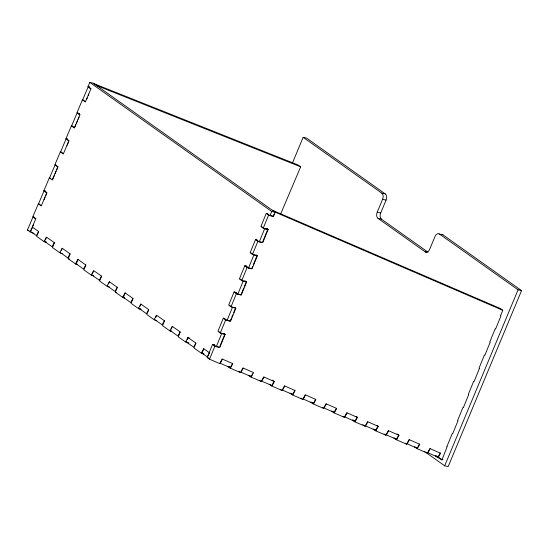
<?xml version="1.0" encoding="UTF-8"?>
<svg xmlns="http://www.w3.org/2000/svg" width="549" height="549" viewBox="0 0 549 549"><rect width="100%" height="100%" fill="white"/><g stroke="black" fill="none" stroke-linecap="round" stroke-linejoin="round"><path stroke-width="0.82" d="M447.092 446.804L441.897 460.035L439.31 458.243L439.523 457.715M222.448 359.204L220.245 363.294L230.628 367.768L232.831 363.678L222.16 358.991L219.689 363.582L209.546 359.211L207.206 357.481L212.573 344.381L214.096 344.765M224.836 318.564L223.313 318.18L217.946 331.28L220.286 333.003L224.857 334.156L219.806 346.481M236.344 292.548L234.052 291.972L228.686 305.079L231.026 306.802L235.596 307.948L233.702 312.573M247.084 266.347L244.792 265.771L239.426 278.871L241.766 280.601L246.336 281.747M257.056 239.954L255.532 239.57L250.166 252.67L252.499 254.393L257.076 255.546L253.288 264.79M267.795 213.746L266.272 213.369L260.905 226.469L263.239 228.192L267.816 229.345L262.765 241.67M209.546 359.211L214.913 346.103L212.573 344.381M220.286 333.003L225.653 319.902L223.313 318.18M231.026 306.802L236.393 293.701L234.052 291.972M241.766 280.601L247.132 267.5L244.792 265.771M252.499 254.393L257.872 241.292L255.532 239.57M263.239 228.192L268.612 215.091L266.272 213.369M223.917 333.518L225.152 334.375L219.785 347.476L216.299 346.68L221.672 333.579L219.209 331.871M232.419 307.365L235.898 308.161L230.525 321.261L227.046 320.465L232.419 307.365L229.331 305.237M244.785 280.683L246.638 281.96L241.265 295.06L237.786 294.264L243.159 281.163L240.071 279.036M248.525 268.063L253.892 254.962L257.378 255.759L252.005 268.859L248.525 268.063L245.437 265.929L246.83 266.251M266.883 228.7L268.118 229.551L262.745 242.651L259.265 241.862L264.632 228.755L261.55 226.627M89.816 82.412L93.296 83.208L275.2 212.271L273.484 216.45L270.005 215.654L271.714 211.475L89.816 82.412L88.06 86.557L91.107 88.78M231.177 318.743L230.23 321.048L225.653 319.902M231.808 317.198L232.755 314.886M241.286 294.079L243.811 287.909M244.442 286.372L246.021 282.515M252.657 266.334L251.71 268.646L247.132 267.5M274.047 214.144L273.189 216.237L268.612 215.091M446.838 446.742L452.211 433.641M457.578 420.541L462.951 407.44M468.318 394.34L473.691 381.239M479.057 368.132L484.431 355.031M489.797 341.931L495.171 328.83M500.537 315.73L502.774 310.281L500.434 308.552L272.565 210.322L274.905 212.051L502.774 310.281M452.637 433.827L458.01 420.726M463.377 407.626L468.75 394.525M474.116 381.425L479.49 368.324M484.856 355.224L490.23 342.116M495.596 329.016L500.969 315.915M45.443 239.906L46.301 237.841M61.454 250.371L62.318 248.306M77.423 264.604L76.03 264.282L68.172 258.703L70.176 253.885L62.147 248.237L59.951 252.327L67.815 257.906L70.011 253.816M76.03 264.282L78.04 259.464M92.616 273.381L93.481 271.316M108.633 283.847L109.491 281.781M124.602 298.08L123.209 297.757L115.345 292.178L117.356 287.36L109.326 281.712L107.13 285.803L114.988 291.382L117.191 287.292M123.209 297.757L125.22 292.94M140.084 306.164L140.949 304.098M155.813 317.322L156.671 315.256M171.254 329.167L172.4 326.415M187.264 339.639L188.122 337.573M203.933 354.03L201.84 353.549L203.851 348.732M292.288 163.362L303.144 137.319L306.623 138.115L385.254 193.907A4.769 3.074 -77.1 0 1 386.077 200.083L380.683 213.019A4.769 3.074 -77.1 0 0 381.507 219.195L427.994 252.176M426.594 252.19L425.201 251.874L378.028 218.399A4.769 3.074 -77.1 0 1 377.204 212.223L382.598 199.287A4.769 3.074 -77.1 0 0 381.775 193.111L303.144 137.319M439.44 234.025L442.919 234.821L521.55 290.613L448.169 466.588L444.69 465.792L518.071 289.817L439.44 234.025A4.769 3.074 -77.1 0 0 435.021 236.482L429.62 249.418A4.769 3.074 -77.1 0 1 425.201 251.874M46.994 192.774L43.941 190.565L49.465 177.553L50.68 178.439M69.05 140.777L66.004 138.554L71.507 125.57L74.561 127.78M34.017 233.421L30.236 231.918L27.45 230.004L32.961 217.006L34.614 217.342M43.989 191.004L38.478 204.008L41.264 205.916L46.775 192.919L43.989 191.004L45.642 191.34M55.017 165.009L49.506 178.006L52.292 179.921L57.803 166.917L55.017 165.009L56.671 165.338M66.045 139.007L60.534 152.011L63.32 153.919L68.831 140.921L66.045 139.007L67.699 139.343M77.073 113.012L71.562 126.009L74.348 127.924L79.859 114.919L77.073 113.012L79.55 113.513M88.101 87.01L82.59 100.014L85.376 101.922L90.887 88.924L88.101 87.01L89.755 87.346M30.236 231.918L35.747 218.914L32.961 217.006M32.755 226.346L33.4 224.836M44.078 199.658L45.052 197.359M45.697 195.835L46.672 193.536M52.512 179.777L54.454 175.186M55.106 173.656L56.08 171.363M56.725 169.833L58.022 166.772L54.969 164.57L60.486 151.572L63.54 153.775M67.102 145.361L68.728 141.539M74.89 127.011L75.865 124.719M76.51 123.189L77.484 120.897M78.13 119.366L79.104 117.074M86.564 99.486L87.216 97.955M88.19 95.663L88.835 94.133M280.539 214.282L300.667 166.814L297.881 164.899L93.996 83.688L96.782 85.596L300.667 166.814M32.645 227.3L30.442 231.39L36.358 235.59L38.56 231.5M54.289 242.658L52.086 246.748L44.222 241.169L46.425 237.079L54.454 242.727L52.443 247.544L60.308 253.123L62.394 253.604M85.74 264.975L83.537 269.065L75.673 263.486L77.876 259.396L85.905 265.043L83.894 269.861L91.758 275.44L93.845 275.921M101.462 276.133L99.266 280.223L91.402 274.644L93.605 270.554L101.634 276.202L99.623 281.019L107.487 286.599L109.574 287.079M132.92 298.45L130.717 302.54L122.852 296.961L125.055 292.871L133.084 298.519L131.074 303.336L138.938 308.915L141.024 309.396M148.642 309.609L146.446 313.699L138.581 308.119L140.784 304.029L148.806 309.677L146.803 314.495L154.66 320.074L156.753 320.554M164.371 320.767L162.168 324.857L154.303 319.278L156.506 315.188L164.535 320.836L162.525 325.653L170.389 331.232L171.782 331.555M180.099 331.925L177.897 336.015L170.032 330.436L172.235 326.346L180.264 331.994L178.253 336.812L186.118 342.391L188.897 343.029M195.821 343.084L193.619 347.174L185.761 341.595L187.957 337.505L189.494 338.143M201.483 352.753L203.686 348.663L209.601 352.863L207.405 356.953L201.483 352.753L203.789 353.707M243.214 368.159L241.011 372.243L251.401 376.724L253.597 372.634L242.926 367.947L240.455 372.531L230.072 368.056L232.193 364.124M263.987 377.108L261.784 381.198L272.167 385.673L274.37 381.589L263.698 376.902L261.228 381.486L250.845 377.012L252.609 373.732M284.753 386.064L282.55 390.154L292.94 394.628L295.136 390.538L284.464 385.851L281.994 390.442L271.611 385.968L274.081 381.377M305.525 395.019L303.322 399.102L313.705 403.584L315.908 399.494L305.237 394.806L302.767 399.398L292.384 394.916L294.854 390.332M326.291 403.968L324.095 408.058L334.478 412.532L336.681 408.449L326.01 403.762L323.539 408.346L313.15 403.872L315.62 399.281M347.064 412.923L344.861 417.014L355.244 421.488L357.447 417.405L346.776 412.711L344.305 417.302L333.922 412.827L336.036 408.895M367.83 421.879L365.634 425.962L376.017 430.443L378.22 426.353L367.549 421.666L365.078 426.257L354.688 421.776L357.159 417.192M388.603 430.835L386.4 434.918L396.783 439.392L398.986 435.309L388.315 430.622L385.844 435.206L375.461 430.732L377.932 426.141M409.369 439.783L407.173 443.873L417.556 448.348L419.759 444.265L409.087 439.571L406.617 444.162L396.227 439.687L398.698 435.096M430.142 448.739L427.939 452.829L438.328 457.303L440.524 453.213L429.853 448.526L427.383 453.117L417 448.636L419.47 444.052M442.919 459.815L437.773 457.591L440.236 453M88.06 86.557L89.453 86.872M381.775 193.111L385.254 193.907M382.598 199.287L386.077 200.083M66.004 138.554L67.397 138.87M377.204 212.223L380.683 213.019M378.028 218.399L381.507 219.195M271.714 211.475L275.2 212.271M264.632 228.755L268.118 229.551M518.071 289.817L521.55 290.613M43.941 190.565L45.334 190.887M243.159 281.163L246.638 281.96M46.665 242.445L44.579 241.965L36.714 236.386L38.725 231.568L32.432 227.108M236.091 292.452L234.698 292.137L237.786 294.264M68.172 258.703L69.558 259.025M115.345 292.178L116.738 292.5M221.672 333.579L225.152 334.375M214.611 344.861L213.218 344.539L216.299 346.68M439.31 458.243L440.703 458.559M257.872 241.292L261.681 242.253M236.393 293.701L240.97 294.847M214.913 346.103L218.722 347.064M27.45 230.004L28.96 230.607M44.222 241.169L46.528 242.123M75.673 263.486L77.21 264.124M91.402 274.644L93.707 275.598M122.852 296.961L124.39 297.599M138.581 308.119L140.88 309.073M170.032 330.436L171.569 331.074M185.761 341.595L188.06 342.549M207.206 357.481L209.546 358.49M229.962 367.295L227.732 366.334L230.072 368.056M270.76 384.876L269.271 384.238L271.611 385.968M333.065 411.736L331.582 411.098L333.922 412.827M354.579 421.014L352.355 420.054L354.688 421.776M395.376 438.596L393.894 437.958L396.227 439.687M416.883 447.874L414.66 446.913L417 448.636M437.635 456.816L435.432 455.869L437.773 457.591M266.917 213.527L270.005 215.654M256.177 239.728L259.265 241.862M256.143 254.901L257.378 255.759M250.811 252.828L252.046 253.679M223.958 318.338L227.046 320.465M424.452 451.436L444.69 465.792M187.957 337.505L195.986 343.152L193.982 347.97L201.84 353.549M40.873 205.333L38.43 203.562L32.913 216.567L35.966 218.77M85.589 101.778L82.542 99.554L77.032 112.559L80.079 114.775M266.649 228.48L267.816 229.345M436.359 455.848L438.328 457.303M426.216 452.252L427.383 453.117M397.016 433.854L398.986 435.309M405.443 443.297L406.617 444.162M395.472 438.425L396.783 439.392M376.902 425.386L378.22 426.353M384.094 433.916L385.844 435.206M374.706 429.476L376.017 430.443M355.992 416.327L357.447 417.405M373.121 429.009L375.461 430.732M362.738 424.528L365.078 426.257M353.275 420.033L355.244 421.488M343.139 416.437L344.305 417.302M333.168 411.565L334.478 412.532M322.366 407.488L323.539 408.346M311.736 402.129L313.705 403.584M310.816 402.149L313.15 403.872M301.01 398.1L302.767 399.398M290.97 393.173L292.94 394.628M272.331 380.08L274.37 381.589M290.044 393.194L292.384 394.916M280.827 389.577L281.994 390.442M259.471 380.196L261.228 381.486M250.083 375.756L251.401 376.724M248.505 375.283L250.845 377.012M238.705 371.241L240.455 372.531M228.659 366.313L230.628 367.768M440.538 234.773A4.769 3.074 -77.1 0 1 442.919 234.821"/></g></svg>
